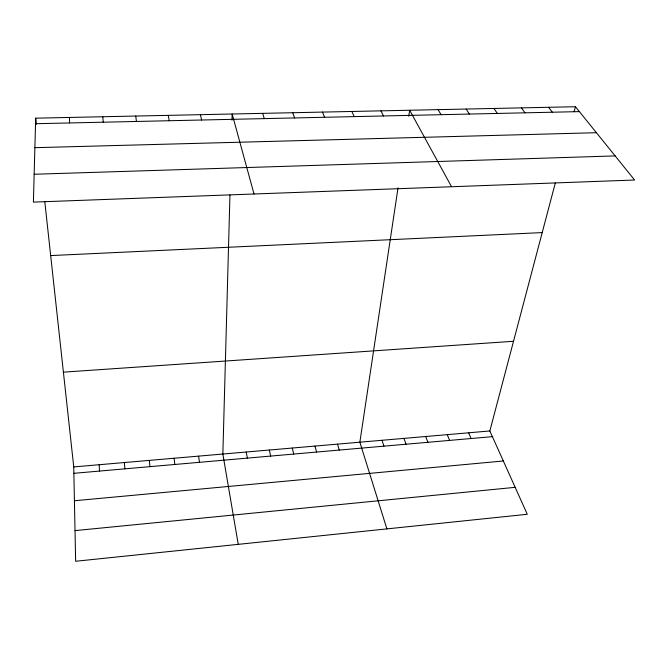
<?xml version="1.0" encoding="UTF-8"?>
<svg xmlns="http://www.w3.org/2000/svg" width="668" height="668" viewBox="0 0 668 668"><rect width="100%" height="100%" fill="white"/><g stroke="black" fill="none" stroke-linecap="round" stroke-linejoin="round"><path stroke-width="1" d="M35.68 118.169L33.4 202.103L634.6 180.018L575.449 106.73L35.68 118.169L36.356 124.332M229.951 194.981L222.853 454.031L238.242 544.353M231.996 120.173L232.163 114.011L254.015 193.996M398.028 187.817L359.86 442.199L386.897 528.889M408.766 116.215L409.659 110.245L451.56 186.739M44.814 201.861L73.747 466.915L75.634 561.27L527.277 514.285L489.844 430.969L555.325 182.948M574.129 111.74L575.449 106.73M75.025 530.609L515.17 487.331M74.424 500.75L503.33 460.978M73.747 466.915L489.844 430.969M73.872 473.32L492.399 436.655M63.402 372.151L513.517 341.281M50.676 255.585L542.216 232.589M34.16 174.256L615.144 155.911M34.878 147.678L596.415 132.707M35.529 123.705L579.39 111.614M548.578 107.297L552.344 112.216M521.416 107.874L524.99 112.825M493.944 108.458L497.334 113.443M466.164 109.043L469.353 114.061M438.074 109.644L441.064 114.687M380.927 110.855L383.499 115.973M351.861 111.472L354.215 116.624M468.644 432.797L471.082 438.517M322.452 112.09L324.598 117.276M447.259 434.643L449.589 440.404M425.691 436.513L427.904 442.3M292.709 112.725L294.621 117.944M403.94 438.392L406.027 444.22M381.996 440.287L383.958 446.149M262.616 113.36L264.294 118.62M337.524 444.128L339.244 450.073M314.995 446.074L316.582 452.052M292.267 448.036L293.72 454.056M200.417 114.679L201.611 120.015M269.338 450.015L270.657 456.077M246.2 452.019L247.385 458.114M168.278 115.364L169.221 120.733M198.58 456.135L199.481 462.314M135.746 116.048L136.422 121.459M174.081 458.248L174.832 464.469M149.348 460.386L149.949 466.648M102.805 116.75L103.214 122.202M124.39 462.54L124.832 468.852M99.19 464.719L99.474 471.074M69.455 117.459L69.589 122.945"/></g></svg>
